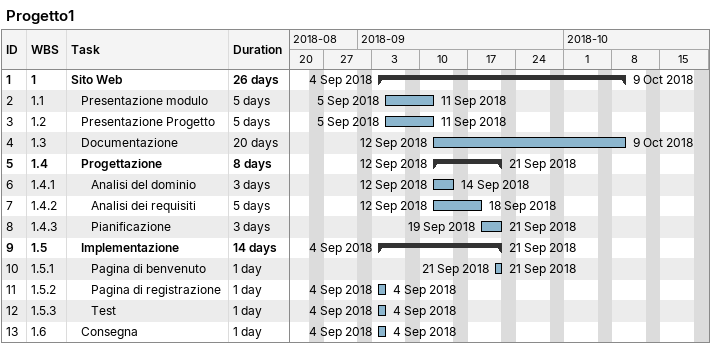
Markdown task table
Progetto1

| ID | WBS | Task | Duration | Start | Finish |
|---|---|---|---|---|---|
| 1 | 1 | **Sito Web** | 26d | 2018-09-04 | 2018-10-09 |
| 2 | 1.1 | Presentazione modulo | 5d | 2018-09-05 | 2018-09-11 |
| 3 | 1.2 | Presentazione Progetto | 5d | 2018-09-05 | 2018-09-11 |
| 4 | 1.3 | Documentazione | 20d | 2018-09-12 | 2018-10-09 |
| 5 | 1.4 | **Progettazione** | 8d | 2018-09-12 | 2018-09-21 |
| 6 | 1.4.1 | Analisi del dominio | 3d | 2018-09-12 | 2018-09-14 |
| 7 | 1.4.2 | Analisi dei requisiti | 5d | 2018-09-12 | 2018-09-18 |
| 8 | 1.4.3 | Pianificazione | 3d | 2018-09-19 | 2018-09-21 |
| 9 | 1.5 | **Implementazione** | 14d | 2018-09-04 | 2018-09-21 |
| 10 | 1.5.1 | Pagina di benvenuto | 1d | 2018-09-21 | 2018-09-21 |
| 11 | 1.5.2 | Pagina di registrazione | 1d | 2018-09-04 | 2018-09-04 |
| 12 | 1.5.3 | Test | 1d | 2018-09-04 | 2018-09-04 |
| 13 | 1.6 | Consegna | 1d | 2018-09-04 | 2018-09-04 |
